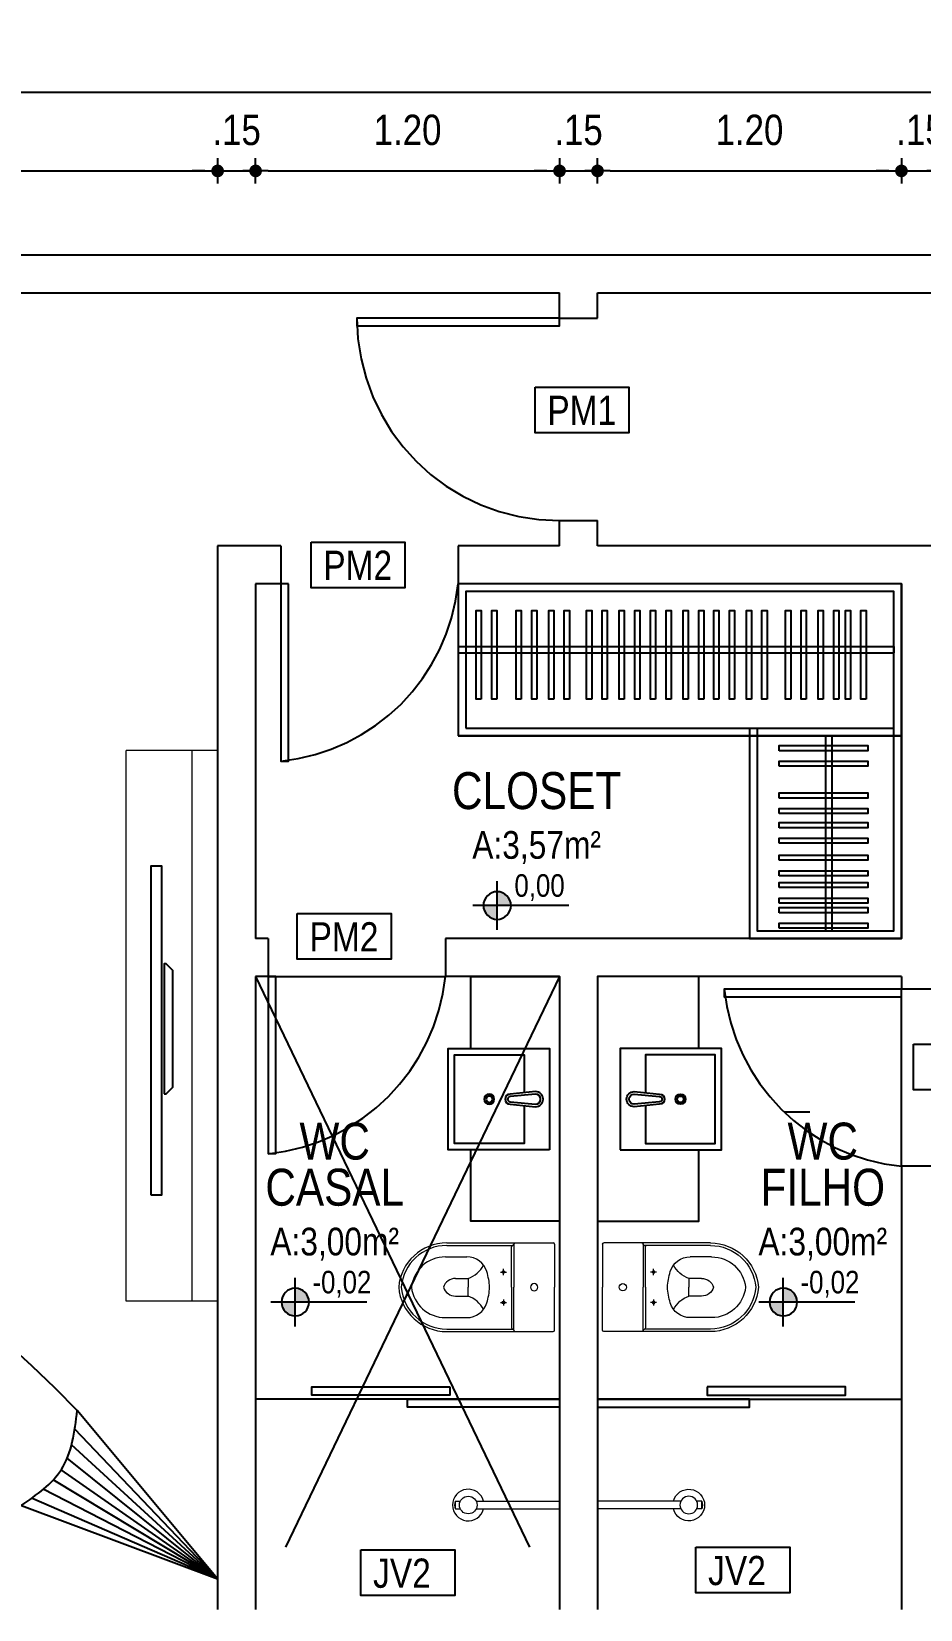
# Model space of a CAD drawing. Header units: millimetres. Extents: x 3955 to 10567, y -112 to 1797.
# Drawn here: x 5266.48 to 5269.99, y 1008 to 1014.23 of the extents above; entities that cross this region are included whole.
import ezdxf
from ezdxf.enums import TextEntityAlignment as Align

# ---------------------------------------------------------------- set-up
doc = ezdxf.new("R2010")
doc.units = ezdxf.units.MM
doc.header["$LTSCALE"] = 20
doc.linetypes.add('DIVIDE', pattern=[1.25, 0.5, -0.25, 0, -0.25, 0, -0.25])
doc.linetypes.add('HIDDEN2', pattern=[0.1875, 0.125, -0.0625])
for name, color, linetype in [('003', 3, 'Continuous'), ('AME_FRZ', 7, 'Continuous'), ('AR-MOB', 252, 'Continuous'), ('COTA', 7, 'Continuous'), ('DIVERSOS', 1, 'Continuous'), ('E-txt-g', 3, 'Continuous'), ('LAYER1', 2, 'Continuous'), ('LAYER7', 4, 'Continuous'), ('MOB', 251, 'Continuous'), ('PAREDE', 5, 'Continuous')]:
    doc.layers.add(name, color=color, linetype=linetype)
doc.layers.add('E-Lay-9', color=9, linetype='Continuous', lineweight=9)
doc.layers.add('E-Txt-W', color=7, linetype='Continuous', lineweight=20)
doc.styles.add('F2', font='ARIALN.TTF')
doc.styles.add('REG60', font='romans.shx', dxfattribs={"width": 0.8, "height": 0.15})
doc.styles.add('REG80', font='romans.shx', dxfattribs={"width": 0.8, "height": 0.2})
doc.dimstyles.new('ARQUITETURA', dxfattribs={"dimtxt": 0.11, "dimasz": 0.05, "dimexe": 0.1, "dimexo": 0, "dimgap": 0.1, "dimtad": 1, "dimzin": 5, "dimdsep": 46, "dimtxsty": 'F2', "dimblk": 'COTA', "dimcen": 0, "dimse1": 1, "dimse2": 1, "dimadec": 0, "dimazin": 0, "dimtfac": 2, "dimtix": 1, "dimtmove": 2, "dimatfit": 3, "dimldrblk": 'COTA', "dimfxl": 1, "dimtolj": 1, "dimtzin": 5, "dimarcsym": 0})

# ---------------------------------------------------------------- blocks, each defined once
blk = doc.blocks.new('COTA')
at = {"layer": 'COTA'}
for p, q in [((-1, 0), (1, 0)), ((0, 1), (0, -1))]:
    blk.add_line(p, q, dxfattribs=at)
at = {"layer": 'COTA', "const_width": 0.5}
blk.add_lwpolyline([(-0.25, 0, 1), (0.25, 0, 1)], format="xyb", close=True, dxfattribs=at)
blk = doc.blocks.new('*D253')
at = {"color": 0, "lineweight": -2}
blk.add_line((5264.2658, 1013.6789), (5267.1658, 1013.6789), dxfattribs=at)
at = {"color": 0, "lineweight": -2, "xscale": 0.05, "yscale": 0.05, "zscale": 0.05, "rotation": 180}
blk.add_blockref('COTA', (5264.2158, 1013.6789), dxfattribs=at)
at = {"color": 0, "lineweight": -2, "xscale": 0.05, "yscale": 0.05, "zscale": 0.05}
blk.add_blockref('COTA', (5267.2158, 1013.6789), dxfattribs=at)
at = {"color": 0, "insert": (5265.7158, 1013.8402), "char_height": 0.12, "attachment_point": 5, "style": 'F2'}
blk.add_mtext('\\A1;3.00', dxfattribs=at)
blk = doc.blocks.new('*D254')
at = {"color": 0, "lineweight": -2}
for p, q in [((5267.1658, 1013.6789), (5267.1158, 1013.6789)), ((5267.2158, 1013.6789), (5267.3658, 1013.6789)), ((5267.4158, 1013.6789), (5267.4658, 1013.6789))]:
    blk.add_line(p, q, dxfattribs=at)
at = {"color": 0, "lineweight": -2, "xscale": 0.05, "yscale": 0.05, "zscale": 0.05}
blk.add_blockref('COTA', (5267.2158, 1013.6789), dxfattribs=at)
at = {"color": 0, "lineweight": -2, "xscale": 0.05, "yscale": 0.05, "zscale": 0.05, "rotation": 180}
blk.add_blockref('COTA', (5267.3658, 1013.6789), dxfattribs=at)
at = {"color": 0, "insert": (5267.2908, 1013.8402), "char_height": 0.12, "attachment_point": 5, "style": 'F2'}
blk.add_mtext('\\A1;.15', dxfattribs=at)
blk = doc.blocks.new('*D255')
at = {"color": 0, "lineweight": -2}
blk.add_line((5267.4158, 1013.6789), (5268.5158, 1013.6789), dxfattribs=at)
at = {"color": 0, "lineweight": -2, "xscale": 0.05, "yscale": 0.05, "zscale": 0.05, "rotation": 180}
blk.add_blockref('COTA', (5267.3658, 1013.6789), dxfattribs=at)
at = {"color": 0, "lineweight": -2, "xscale": 0.05, "yscale": 0.05, "zscale": 0.05}
blk.add_blockref('COTA', (5268.5658, 1013.6789), dxfattribs=at)
at = {"color": 0, "insert": (5267.9658, 1013.8402), "char_height": 0.12, "attachment_point": 5, "style": 'F2'}
blk.add_mtext('\\A1;1.20', dxfattribs=at)
blk = doc.blocks.new('*D256')
at = {"color": 0, "lineweight": -2}
for p, q in [((5268.5158, 1013.6789), (5268.4658, 1013.6789)), ((5268.5658, 1013.6789), (5268.7158, 1013.6789)), ((5268.7658, 1013.6789), (5268.8158, 1013.6789))]:
    blk.add_line(p, q, dxfattribs=at)
at = {"color": 0, "lineweight": -2, "xscale": 0.05, "yscale": 0.05, "zscale": 0.05}
blk.add_blockref('COTA', (5268.5658, 1013.6789), dxfattribs=at)
at = {"color": 0, "lineweight": -2, "xscale": 0.05, "yscale": 0.05, "zscale": 0.05, "rotation": 180}
blk.add_blockref('COTA', (5268.7158, 1013.6789), dxfattribs=at)
at = {"color": 0, "insert": (5268.6408, 1013.8402), "char_height": 0.12, "attachment_point": 5, "style": 'F2'}
blk.add_mtext('\\A1;.15', dxfattribs=at)
blk = doc.blocks.new('*D257')
at = {"color": 0, "lineweight": -2}
blk.add_line((5268.7658, 1013.6789), (5269.8658, 1013.6789), dxfattribs=at)
at = {"color": 0, "lineweight": -2, "xscale": 0.05, "yscale": 0.05, "zscale": 0.05, "rotation": 180}
blk.add_blockref('COTA', (5268.7158, 1013.6789), dxfattribs=at)
at = {"color": 0, "lineweight": -2, "xscale": 0.05, "yscale": 0.05, "zscale": 0.05}
blk.add_blockref('COTA', (5269.9158, 1013.6789), dxfattribs=at)
at = {"color": 0, "insert": (5269.3158, 1013.8402), "char_height": 0.12, "attachment_point": 5, "style": 'F2'}
blk.add_mtext('\\A1;1.20', dxfattribs=at)
blk = doc.blocks.new('*D258')
at = {"color": 0, "lineweight": -2}
for p, q in [((5269.8658, 1013.6789), (5269.8158, 1013.6789)), ((5269.9158, 1013.6789), (5270.0658, 1013.6789)), ((5270.1158, 1013.6789), (5270.1658, 1013.6789))]:
    blk.add_line(p, q, dxfattribs=at)
at = {"color": 0, "lineweight": -2, "xscale": 0.05, "yscale": 0.05, "zscale": 0.05}
blk.add_blockref('COTA', (5269.9158, 1013.6789), dxfattribs=at)
at = {"color": 0, "lineweight": -2, "xscale": 0.05, "yscale": 0.05, "zscale": 0.05, "rotation": 180}
blk.add_blockref('COTA', (5270.0658, 1013.6789), dxfattribs=at)
at = {"color": 0, "insert": (5269.9908, 1013.8402), "char_height": 0.12, "attachment_point": 5, "style": 'F2'}
blk.add_mtext('\\A1;.15', dxfattribs=at)
blk = doc.blocks.new('*D266')
at = {"color": 0, "lineweight": -2}
blk.add_line((5261.1158, 1013.9893), (5286.0158, 1013.9893), dxfattribs=at)
at = {"color": 0, "lineweight": -2, "xscale": 0.05, "yscale": 0.05, "zscale": 0.05, "rotation": 180}
blk.add_blockref('COTA', (5261.0658, 1013.9893), dxfattribs=at)
at = {"color": 0, "lineweight": -2, "xscale": 0.05, "yscale": 0.05, "zscale": 0.05}
blk.add_blockref('COTA', (5286.0658, 1013.9893), dxfattribs=at)
at = {"color": 0, "insert": (5273.5658, 1014.1506), "char_height": 0.12, "attachment_point": 5, "style": 'F2'}
blk.add_mtext('\\A1;25.00', dxfattribs=at)
blk = doc.blocks.new('*D270')
at = {"color": 0, "lineweight": -2}
blk.add_line((5264.2658, 1005.9929), (5267.1658, 1005.9929), dxfattribs=at)
at = {"color": 0, "lineweight": -2, "xscale": 0.05, "yscale": 0.05, "zscale": 0.05, "rotation": 180}
blk.add_blockref('COTA', (5264.2158, 1005.9929), dxfattribs=at)
at = {"color": 0, "lineweight": -2, "xscale": 0.05, "yscale": 0.05, "zscale": 0.05}
blk.add_blockref('COTA', (5267.2158, 1005.9929), dxfattribs=at)
at = {"color": 0, "insert": (5265.7158, 1006.1491), "char_height": 0.11, "attachment_point": 5, "style": 'F2'}
blk.add_mtext('\\A1;3.00', dxfattribs=at)
blk = doc.blocks.new('*D274')
at = {"color": 0, "lineweight": -2}
blk.add_line((5268.7658, 1005.9929), (5269.8658, 1005.9929), dxfattribs=at)
at = {"color": 0, "lineweight": -2, "xscale": 0.05, "yscale": 0.05, "zscale": 0.05, "rotation": 180}
blk.add_blockref('COTA', (5268.7158, 1005.9929), dxfattribs=at)
at = {"color": 0, "lineweight": -2, "xscale": 0.05, "yscale": 0.05, "zscale": 0.05}
blk.add_blockref('COTA', (5269.9158, 1005.9929), dxfattribs=at)
at = {"color": 0, "insert": (5269.3158, 1006.1491), "char_height": 0.11, "attachment_point": 5, "style": 'F2'}
blk.add_mtext('\\A1;1.20', dxfattribs=at)
blk = doc.blocks.new('*D284')
at = {"color": 0, "lineweight": -2}
for p, q in [((5272.3611, 1008.0477), (5272.3611, 1008.0977)), ((5272.3611, 1007.9977), (5272.3611, 1007.8477)), ((5272.3611, 1007.7977), (5272.3611, 1007.7477))]:
    blk.add_line(p, q, dxfattribs=at)
at = {"color": 0, "lineweight": -2, "xscale": 0.05, "yscale": 0.05, "zscale": 0.05}
for p, rotation in [((5272.3611, 1007.9977), 270), ((5272.3611, 1007.8477), 90)]:
    blk.add_blockref('COTA', p, dxfattribs=dict(at, rotation=rotation))
at = {"color": 0, "insert": (5272.1999, 1007.9227), "char_height": 0.12, "attachment_point": 5, "rotation": 90, "style": 'F2'}
blk.add_mtext('\\A1;.15', dxfattribs=at)
blk = doc.blocks.new('REDE-flat-1')
at = {"color": 8, "linetype": 'HIDDEN2'}
for p, q in [((-0.0001, 0), (-0.7053, 0.0617)), ((-0.0001, 0), (-0.6878, 0.0141)), ((-0.0001, 0), (-0.6736, -0.0312)), ((-0.0001, 0), (-0.6631, -0.0753)), ((-0.0001, 0), (-0.6566, -0.1194)), ((-0.0001, 0), (-0.6532, -0.1645)), ((-0.0001, 0), (-0.6521, -0.2114)), ((-3.1043, -0.3468), (-2.4195, -0.081)), ((-3.1043, -0.3468), (-2.4421, -0.1395)), ((-3.1043, -0.3468), (-2.4584, -0.1911)), ((-3.1043, -0.3468), (-2.4674, -0.2376)), ((-3.1043, -0.3468), (-2.4686, -0.2811)), ((-3.1043, -0.3468), (-2.4617, -0.3236)), ((-3.1043, -0.3468), (-2.4477, -0.367)), ((-3.1043, -0.3468), (-2.4279, -0.413))]:
    blk.add_line(p, q, dxfattribs=at)
blk.add_lwpolyline([(-2.41, -0.4503), (-3.1043, -0.3468), (-2.4195, -0.081)], dxfattribs=at)
for centre, radius, start, end in [((-1.0734, -4.5387), 4.6565, 85.673, 106.8028), ((-2.0192, 4.1473), 4.6142, 265.142, 287.2335)]:
    blk.add_arc(centre, radius, start, end, dxfattribs=at)
blk.add_open_spline([(-0.6522, -0.2597), (-0.6518, -0.1998), (-0.6511, -0.0744), (-0.6974, 0.0422), (-0.7215, 0.1031), (-0.7217, 0.1035), (-0.7219, 0.104), (-0.7221, 0.1045)], degree=3, knots=[0, 0, 0, 0, 0.1780514, 0.3725016, 0.3725016, 0.3725016, 0.3740121, 0.3740121, 0.3740121, 0.3740121], dxfattribs=at)
for points in [[(-0.7215, 0.1031), (-0.7217, 0.1035), (-0.7219, 0.104), (-0.7221, 0.1045)], [(-0.7221, 0.1045), (-0.4814, 0.0697), (-0.2407, 0.0348), (0, 0)], [(0, 0), (-0.2174, -0.0866), (-0.4348, -0.1731), (-0.6522, -0.2597)]]:
    blk.add_open_spline(points, degree=3, dxfattribs=at)
blk.add_spline([(-2.41, -0.4503), (-2.4687, -0.28), (-2.4195, -0.081)], degree=3, dxfattribs=at)
blk = doc.blocks.new('TXT-AMB75')
at = {"layer": 'E-txt-g', "style": 'REG80', "width": 0.8, "flags": 8}
blk.add_attdef('TXT', text='', height=0.2, dxfattribs=at).set_placement((0.0055, 0.2964), align=Align.CENTER)
at = {"layer": 'E-Txt-W', "style": 'REG60', "width": 0.8, "flags": 8}
blk.add_attdef('TXT', text='', height=0.15, dxfattribs=at).set_placement((0.0055, 0.0271), align=Align.CENTER)
blk = doc.blocks.new('NIVEL')
at = {"layer": 'DIVERSOS'}
h = blk.add_hatch(color=7, dxfattribs=at)
h.paths.add_polyline_path([(0, 0.137, 0.414214), (-0.137, 0), (0, 0)])
h.paths.add_polyline_path([(0, 0), (0, -0.137, 0.414214), (0.137, 0)])
at = {"layer": 'DIVERSOS', "color": 7}
for p, q in [((0, 0.242), (0, -0.242)), ((0.709, 0), (-0.242, 0))]:
    blk.add_line(p, q, dxfattribs=at)
blk.add_circle((0, 0), 0.137, dxfattribs=at)
blk = doc.blocks.new('vaso-s')
at = {"color": 8}
for start, end in [(0, 180), (180, 0)]:
    blk.add_arc((0.08, 0), 0.0143, start, end, dxfattribs=at)
at = {"layer": 'E-Lay-9', "color": 8}
for p, q in [((0, 0.17), (0, 0)), ((0.4256, 0.175), (0.005, 0.175)), ((0.16, 0.17), (0.16, 0.17)), ((0.16, 0.17), (0.16, 0)), ((0.4256, 0.165), (0.165, 0.165)), ((0.17, 0), (0.17, 0.16)), ((0.2013, 0.0479), (0.2013, 0.0722)), ((0.4306, 0.12), (0.3459, 0.12)), ((0.2134, 0.06), (0.1891, 0.06)), ((0.3406, 0.035), (0.3406, 0)), ((0.3906, 0.035), (0.3406, 0.035)), ((0, -0.17), (0, 0)), ((0.16, -0.17), (0.16, 0)), ((0.17, 0), (0.17, -0.1601)), ((0.2134, -0.06), (0.1891, -0.06)), ((0.2013, -0.0479), (0.2013, -0.0722)), ((0.3406, -0.035), (0.3406, 0)), ((0.3906, -0.035), (0.3406, -0.035)), ((0.4306, -0.12), (0.3459, -0.12)), ((0.4256, -0.175), (0.005, -0.175)), ((0.16, -0.17), (0.16, -0.17)), ((0.4256, -0.165), (0.165, -0.165))]:
    blk.add_line(p, q, dxfattribs=at)
for centre in [(0.2013, 0.06), (0.2013, -0.06)]:
    blk.add_circle(centre, 0.005, dxfattribs=at)
for centre, radius, start, end in [((0.005, 0.17), 0.005, 90, 180), ((0.155, 0.17), 0.005, 0, 90), ((0.165, 0.17), 0.00495, 180, 270), ((0.165, 0.16), 0.00495, 0, 90), ((0.4256, -0.015), 0.19, 4.52806, 90), ((0.4256, -0.015), 0.18, 4.78019, 90), ((0.3459, 0.0375), 0.0825, 90, 163.03545), ((0.3754, 0.1358), 0.1066, 206.93947, 250.96472), ((0.4306, -0.015), 0.135, 6.37937, 90), ((0.518, -0.015), 0.2624, 163.03545, 176.7233), ((0.3906, -0.015), 0.05, 17.4576, 90), ((0.518, 0.015), 0.2624, 183.2767, 196.96455), ((0.3459, -0.0375), 0.0825, 196.96455, 270), ((0.3754, -0.1358), 0.1066, 109.03528, 153.06053), ((0.3906, 0.015), 0.05, 270, 342.5424), ((0.4256, 0.015), 0.19, 270, 355.47194), ((0.4256, 0.015), 0.18, 270, 355.21981), ((0.4306, 0.015), 0.135, 270, 353.62063), ((0.005, -0.17), 0.005, 180, 270), ((0.155, -0.17), 0.005, 270, 0), ((0.165, -0.17), 0.00495, 90, 180), ((0.165, -0.1601), 0.00495, 270, 0)]:
    blk.add_arc(centre, radius, start, end, dxfattribs=at)
blk = doc.blocks.new('Chuveiro')
at = {"layer": 'E-Lay-9', "color": 8}
for p, q in [((-0.0311, 0.0156), (-0.3604, 0.0156)), ((0.0509, 0.0156), (0.0311, 0.0156)), ((0.0509, 0.0156), (0.0509, -0.0156)), ((-0.0311, -0.0156), (-0.3604, -0.0156)), ((0.0509, -0.0156), (0.0311, -0.0156))]:
    blk.add_line(p, q, dxfattribs=at)
blk.add_circle((0, 0), 0.0348, dxfattribs=at)
for centre, radius, start, end in [((0, 0), 0.0624, 194.4775, 165.5225), ((0.0093, 0), 0.0444, 339.42663, 20.57337)]:
    blk.add_arc(centre, radius, start, end, dxfattribs=at)
blk = doc.blocks.new('CUBA QUADRADA-flat-4-flat-1')
at = {"layer": 'MOB'}
blk.add_lwpolyline([(0, -0.2), (0.4, -0.2), (0.4, 0.2), (0, 0.2)], close=True, dxfattribs=at)
blk.add_lwpolyline([(0.1, -0.0255), (0.1, -0.175), (0.375, -0.175), (0.375, 0.175), (0.1, 0.175), (0.1, 0.0255)], dxfattribs=at)
for points in [[(0.155, -0.02), (0.055, -0.03, -1), (0.055, 0.03), (0.155, 0.02, -1)], [(0.155, -0.01), (0.055, -0.02, -1), (0.055, 0.02), (0.155, 0.01, -1)]]:
    blk.add_lwpolyline(points, format="xyb", close=True, dxfattribs=at)
for radius in [0.02, 0.0125]:
    blk.add_circle((0.2375, 0), radius, dxfattribs=at)

msp = doc.modelspace()

# ---------------------------------------------------------------- linework, layer by layer
at = {"color": 8, "linetype": 'HIDDEN2'}
for p, q in [((5267.3658, 1010.4977), (5268.5658, 1007.9977)), ((5268.5658, 1010.4977), (5267.3658, 1007.9977))]:
    msp.add_line(p, q, dxfattribs=at)
at = {"color": 8}
for p, q in [((5267.4158, 1010.4977), (5268.1158, 1010.4977)), ((5269.9158, 1009.7477), (5269.9158, 1010.4177)), ((5268.5658, 1008.8277), (5267.3658, 1008.8277)), ((5268.7158, 1008.8277), (5269.9158, 1008.8277))]:
    msp.add_line(p, q, dxfattribs=at)
at = {"color": 2, "linetype": 'DIVIDE'}
msp.add_line((5289.6537, 1009.9615), (5259.1646, 1009.9615), dxfattribs=at)
at = {"color": 7}
for points in [[(5268.5658, 1013.0977), (5267.7658, 1013.0977), (5267.7658, 1013.0677), (5268.5658, 1013.0677)], [(5267.4958, 1012.0477), (5267.4658, 1012.0477), (5267.4658, 1011.3477), (5267.4958, 1011.3477)], [(5267.4458, 1010.4977), (5267.4158, 1010.4977), (5267.4158, 1009.7977), (5267.4458, 1009.7977)], [(5269.9158, 1010.4177), (5269.9158, 1010.4477), (5269.2158, 1010.4477), (5269.2158, 1010.4177)], [(5268.1325, 1008.8768), (5268.1325, 1008.8444), (5267.5872, 1008.8444), (5267.5872, 1008.8768)], [(5269.149, 1008.8768), (5269.149, 1008.8444), (5269.6943, 1008.8444), (5269.6943, 1008.8768)], [(5268.5658, 1008.8277), (5268.5658, 1008.797), (5267.9658, 1008.797), (5267.9658, 1008.8277)], [(5268.7158, 1008.8277), (5268.7158, 1008.797), (5269.3158, 1008.797), (5269.3158, 1008.8277)]]:
    msp.add_lwpolyline(points, close=True, dxfattribs=at)
at = {"color": 6}
for points in [[(5268.4691, 1012.8249), (5268.8398, 1012.8249), (5268.8398, 1012.6447), (5268.4691, 1012.6447)], [(5267.5845, 1012.213), (5267.9552, 1012.213), (5267.9552, 1012.0327), (5267.5845, 1012.0327)], [(5267.5304, 1010.7457), (5267.9011, 1010.7457), (5267.9011, 1010.5654), (5267.5304, 1010.5654)], [(5269.9632, 1010.2295), (5270.3339, 1010.2295), (5270.3339, 1010.0492), (5269.9632, 1010.0492)], [(5267.7811, 1008.2326), (5268.1519, 1008.2326), (5268.1519, 1008.0524), (5267.7811, 1008.0524)], [(5269.104, 1008.2431), (5269.4747, 1008.2431), (5269.4747, 1008.0628), (5269.104, 1008.0628)]]:
    msp.add_lwpolyline(points, close=True, dxfattribs=at)
at = {"color": 8}
for points in [[(5268.1658, 1011.4477), (5269.9158, 1011.4477), (5269.9158, 1012.0477), (5268.1658, 1012.0477)], [(5268.1958, 1011.4777), (5269.8858, 1011.4777), (5269.8858, 1012.0177), (5268.1958, 1012.0177)]]:
    msp.add_lwpolyline(points, close=True, dxfattribs=at)
for points in [[(5269.3158, 1011.4777), (5269.3158, 1010.6477), (5269.9158, 1010.6477), (5269.9158, 1012.0477), (5269.3158, 1012.0477), (5269.2895, 1012.0477)], [(5269.3458, 1011.4777), (5269.3458, 1010.6777), (5269.8858, 1010.6777), (5269.8858, 1012.0177), (5269.3458, 1012.0177)], [(5269.8858, 1011.8003), (5269.8858, 1011.7753)], [(5268.2158, 1010.2129), (5268.2158, 1010.4977), (5268.5658, 1010.4977), (5268.5658, 1009.5305), (5268.2158, 1009.5305), (5268.2158, 1009.8129)], [(5269.1158, 1010.2129), (5269.1158, 1010.4977), (5268.7158, 1010.4977), (5268.7158, 1009.5305), (5269.1158, 1009.5305), (5269.1158, 1009.8129)]]:
    msp.add_lwpolyline(points, dxfattribs=at)
at = {"color": 8, "linetype": 'HIDDEN2'}
for centre, radius, start, end in [((5268.5658, 1013.0977), 0.8, 180, 270), ((5267.385, 1012.1284), 0.7849, 275.90618, 354.09382), ((5267.335, 1010.5784), 0.7849, 275.90618, 354.09382), ((5269.9965, 1010.5284), 0.7849, 185.90618, 264.09382)]:
    msp.add_arc(centre, radius, start, end, dxfattribs=at)
at = {"layer": '003', "color": 8, "ltscale": 0.5}
for p, q in [((5268.1658, 1011.8003), (5269.8858, 1011.8003)), ((5268.1658, 1011.7753), (5269.8858, 1011.7753)), ((5269.6158, 1011.4477), (5269.6158, 1010.6777)), ((5269.6408, 1011.4477), (5269.6408, 1010.6777))]:
    msp.add_line(p, q, dxfattribs=at)
for points in [[(5268.2569, 1011.5931), (5268.2369, 1011.5931), (5268.2369, 1011.9431), (5268.2569, 1011.9431)], [(5268.3184, 1011.5931), (5268.2984, 1011.5931), (5268.2984, 1011.9431), (5268.3184, 1011.9431)], [(5268.4144, 1011.5931), (5268.3944, 1011.5931), (5268.3944, 1011.9431), (5268.4144, 1011.9431)], [(5268.476, 1011.5931), (5268.456, 1011.5931), (5268.456, 1011.9431), (5268.476, 1011.9431)], [(5268.543, 1011.5931), (5268.523, 1011.5931), (5268.523, 1011.9431), (5268.543, 1011.9431)], [(5268.6046, 1011.5931), (5268.5846, 1011.5931), (5268.5846, 1011.9431), (5268.6046, 1011.9431)], [(5268.6927, 1011.5931), (5268.6727, 1011.5931), (5268.6727, 1011.9431), (5268.6927, 1011.9431)], [(5268.7543, 1011.5931), (5268.7343, 1011.5931), (5268.7343, 1011.9431), (5268.7543, 1011.9431)], [(5268.8213, 1011.5931), (5268.8013, 1011.5931), (5268.8013, 1011.9431), (5268.8213, 1011.9431)], [(5268.8829, 1011.5931), (5268.8629, 1011.5931), (5268.8629, 1011.9431), (5268.8829, 1011.9431)], [(5268.9451, 1011.5931), (5268.9251, 1011.5931), (5268.9251, 1011.9431), (5268.9451, 1011.9431)], [(5269.0066, 1011.5931), (5268.9866, 1011.5931), (5268.9866, 1011.9431), (5269.0066, 1011.9431)], [(5269.0737, 1011.5931), (5269.0537, 1011.5931), (5269.0537, 1011.9431), (5269.0737, 1011.9431)], [(5269.1352, 1011.5931), (5269.1152, 1011.5931), (5269.1152, 1011.9431), (5269.1352, 1011.9431)], [(5269.1948, 1011.5931), (5269.1748, 1011.5931), (5269.1748, 1011.9431), (5269.1948, 1011.9431)], [(5269.2564, 1011.5931), (5269.2364, 1011.5931), (5269.2364, 1011.9431), (5269.2564, 1011.9431)], [(5269.3234, 1011.5931), (5269.3034, 1011.5931), (5269.3034, 1011.9431), (5269.3234, 1011.9431)], [(5269.385, 1011.5931), (5269.365, 1011.5931), (5269.365, 1011.9431), (5269.385, 1011.9431)], [(5269.4784, 1011.5931), (5269.4584, 1011.5931), (5269.4584, 1011.9431), (5269.4784, 1011.9431)], [(5269.5399, 1011.5931), (5269.5199, 1011.5931), (5269.5199, 1011.9431), (5269.5399, 1011.9431)], [(5269.607, 1011.5931), (5269.587, 1011.5931), (5269.587, 1011.9431), (5269.607, 1011.9431)], [(5269.6685, 1011.5931), (5269.6485, 1011.5931), (5269.6485, 1011.9431), (5269.6685, 1011.9431)], [(5269.7145, 1011.5931), (5269.6945, 1011.5931), (5269.6945, 1011.9431), (5269.7145, 1011.9431)], [(5269.776, 1011.5931), (5269.756, 1011.5931), (5269.756, 1011.9431), (5269.776, 1011.9431)], [(5269.4335, 1011.3892), (5269.4335, 1011.4092), (5269.7835, 1011.4092), (5269.7835, 1011.3892)], [(5269.4335, 1011.3276), (5269.4335, 1011.3476), (5269.7835, 1011.3476), (5269.7835, 1011.3276)], [(5269.4335, 1011.2022), (5269.4335, 1011.2222), (5269.7835, 1011.2222), (5269.7835, 1011.2022)], [(5269.4335, 1011.1406), (5269.4335, 1011.1606), (5269.7835, 1011.1606), (5269.7835, 1011.1406)], [(5269.4335, 1011.0851), (5269.4335, 1011.1051), (5269.7835, 1011.1051), (5269.7835, 1011.0851)], [(5269.4335, 1011.0235), (5269.4335, 1011.0435), (5269.7835, 1011.0435), (5269.7835, 1011.0235)], [(5269.4335, 1010.9564), (5269.4335, 1010.9764), (5269.7835, 1010.9764), (5269.7835, 1010.9564)], [(5269.4335, 1010.8949), (5269.4335, 1010.9149), (5269.7835, 1010.9149), (5269.7835, 1010.8949)], [(5269.4335, 1010.8489), (5269.4335, 1010.8689), (5269.7835, 1010.8689), (5269.7835, 1010.8489)], [(5269.4335, 1010.7874), (5269.4335, 1010.8074), (5269.7835, 1010.8074), (5269.7835, 1010.7874)], [(5269.4335, 1010.7494), (5269.4335, 1010.7694), (5269.7835, 1010.7694), (5269.7835, 1010.7494)], [(5269.4335, 1010.6878), (5269.4335, 1010.7078), (5269.7835, 1010.7078), (5269.7835, 1010.6878)]]:
    msp.add_lwpolyline(points, close=True, dxfattribs=at)
at = {"layer": 'AME_FRZ', "color": 8, "linetype": 'Continuous'}
for p in [(5268.1658, 1012.0477), (5269.9158, 1011.4477)]:
    msp.add_line(p, (5268.1658, 1011.4477), dxfattribs=at)
at = {"layer": 'AR-MOB'}
for points in [[(5266.9522, 1009.635), (5266.9949, 1009.635), (5266.9949, 1010.933), (5266.9522, 1010.933)], [(5267.0047, 1010.0341), (5267.0132, 1010.0341), (5267.0389, 1010.0598), (5267.0389, 1010.5215), (5267.0132, 1010.5471), (5267.0047, 1010.5471)]]:
    msp.add_lwpolyline(points, close=True, dxfattribs=at)
at = {"layer": 'E-Lay-9', "color": 8}
for p, q in [((5266.8544, 1009.2148), (5266.8544, 1011.3905)), ((5267.2158, 1011.3905), (5266.8544, 1011.3905)), ((5267.1158, 1009.2148), (5267.1158, 1011.3905)), ((5267.2158, 1009.2148), (5266.8544, 1009.2148))]:
    msp.add_line(p, q, dxfattribs=at)
at = {"layer": 'PAREDE', "color": 5, "linetype": 'Continuous'}
for p, q in [((5261.0658, 1013.3477), (5286.0658, 1013.3477)), ((5264.2158, 1013.1977), (5268.5658, 1013.1977)), ((5264.2158, 1013.1977), (5268.5658, 1013.1977)), ((5268.5658, 1013.0977), (5268.5658, 1013.1977)), ((5268.7158, 1013.1977), (5278.8158, 1013.1977)), ((5268.7158, 1013.1977), (5278.8158, 1013.1977)), ((5268.7158, 1013.0977), (5268.7158, 1013.1977)), ((5268.5658, 1013.0977), (5268.7158, 1013.0977)), ((5268.5658, 1013.0977), (5268.7158, 1013.0977)), ((5268.5658, 1012.1977), (5268.5658, 1012.2977)), ((5268.5658, 1012.2977), (5268.7158, 1012.2977)), ((5268.7158, 1012.1977), (5268.7158, 1012.2977)), ((5267.3658, 1012.1977), (5267.2158, 1012.1977)), ((5267.2158, 1012.1977), (5267.2158, 1007.9977)), ((5267.4658, 1012.1977), (5267.3658, 1012.1977)), ((5267.4658, 1012.1977), (5267.4658, 1012.0477)), ((5267.4658, 1012.1977), (5267.4658, 1012.0477)), ((5267.4658, 1012.1977), (5267.4658, 1012.0477)), ((5268.5658, 1012.1977), (5268.1658, 1012.1977)), ((5268.1658, 1012.1977), (5268.1658, 1012.0477)), ((5268.1658, 1012.1977), (5268.1658, 1012.0477)), ((5268.1658, 1012.1977), (5268.1658, 1012.0477)), ((5272.7158, 1012.1977), (5268.7158, 1012.1977)), ((5272.7158, 1012.1977), (5268.7158, 1012.1977)), ((5272.7158, 1012.1977), (5268.7158, 1012.1977)), ((5272.7158, 1012.1977), (5268.7158, 1012.1977)), ((5269.9158, 1012.1977), (5268.7158, 1012.1977)), ((5270.1658, 1012.1977), (5269.9158, 1012.1977)), ((5270.1658, 1012.1977), (5269.9158, 1012.1977)), ((5270.1658, 1012.1977), (5269.9158, 1012.1977)), ((5270.1658, 1012.1977), (5269.9158, 1012.1977)), ((5267.3658, 1012.0477), (5267.3658, 1010.6477)), ((5267.4658, 1012.0477), (5267.3658, 1012.0477)), ((5269.9158, 1012.0477), (5268.1658, 1012.0477)), ((5269.9158, 1012.0477), (5269.9158, 1011.9198)), ((5269.9158, 1012.0477), (5269.9158, 1010.6477)), ((5267.4158, 1010.6477), (5267.3658, 1010.6477)), ((5267.4158, 1010.6477), (5267.4158, 1010.4977)), ((5267.4158, 1010.6477), (5267.4158, 1010.4977)), ((5267.4158, 1010.6477), (5267.4158, 1010.4977)), ((5268.5658, 1010.6477), (5268.1158, 1010.6477)), ((5268.1158, 1010.6477), (5268.1158, 1010.4977)), ((5268.1158, 1010.6477), (5268.1158, 1010.4977)), ((5269.9158, 1010.6477), (5268.5658, 1010.6477)), ((5267.3658, 1010.4977), (5267.3658, 1007.9977)), ((5267.4158, 1010.4977), (5267.3658, 1010.4977)), ((5267.3658, 1010.4977), (5267.3658, 1009.3477)), ((5268.5658, 1010.4977), (5268.1158, 1010.4977)), ((5268.5658, 1010.4977), (5268.5658, 1007.9977)), ((5268.5658, 1010.4977), (5268.5658, 1007.9977)), ((5268.7158, 1010.4977), (5268.7158, 1007.9977)), ((5269.9158, 1010.4977), (5268.7158, 1010.4977)), ((5268.7158, 1010.4977), (5268.7158, 1009.3477)), ((5269.9158, 1010.4977), (5269.9158, 1010.4477)), ((5270.0658, 1010.4477), (5269.9158, 1010.4477)), ((5269.9158, 1009.7477), (5269.9158, 1007.9977)), ((5270.0658, 1009.7477), (5269.9158, 1009.7477))]:
    msp.add_line(p, q, dxfattribs=at)
at = {"layer": 'PAREDE', "linetype": 'Continuous'}
for p, q in [((5261.2158, 1013.3477), (5285.9158, 1013.3477)), ((5267.3658, 1010.4977), (5267.3658, 1010.1477))]:
    msp.add_line(p, q, dxfattribs=at)
at = {"layer": 'PAREDE', "color": 8, "linetype": 'Continuous'}
for p, q in [((5269.8858, 1011.8003), (5269.8858, 1011.7753)), ((5269.3158, 1011.4777), (5269.3158, 1010.6477))]:
    msp.add_line(p, q, dxfattribs=at)

# ---------------------------------------------------------------- block references
ref = msp.add_blockref('TXT-AMB75', (5268.4714, 1010.9425), dxfattribs=dict(xscale=0.7290000000000001, yscale=0.7290000000000001, zscale=0.7290000000000001))
ref.add_attrib('TXT', 'CLOSET', dxfattribs={"layer": 'E-txt-g', "color": 2, "height": 0.1458, "style": 'F2'}).set_placement((5268.4753, 1011.1586), align=Align.CENTER)
ref.add_attrib('TXT', 'A:3,57m²', dxfattribs={"layer": 'E-Txt-W', "height": 0.10935, "style": 'F2'}).set_placement((5268.4753, 1010.9623), align=Align.CENTER)
ref = msp.add_blockref('TXT-AMB75', (5267.674, 1009.5583), dxfattribs=dict(xscale=0.7290000000000001, yscale=0.7290000000000001, zscale=0.7290000000000001))
ref.add_attrib('TXT', 'WC', dxfattribs={"layer": 'E-txt-g', "color": 2, "height": 0.1458, "style": 'F2'}).set_placement((5267.678, 1009.7744), align=Align.CENTER)
ref = msp.add_blockref('TXT-AMB75', (5269.6011, 1009.5583), dxfattribs=dict(xscale=0.7290000000000001, yscale=0.7290000000000001, zscale=0.7290000000000001))
ref.add_attrib('TXT', 'WC', dxfattribs={"layer": 'E-txt-g', "color": 2, "height": 0.1458, "style": 'F2'}).set_placement((5269.6051, 1009.7744), align=Align.CENTER)
ref = msp.add_blockref('TXT-AMB75', (5267.674, 1009.3762), dxfattribs=dict(xscale=0.7290000000000001, yscale=0.7290000000000001, zscale=0.7290000000000001))
ref.add_attrib('TXT', 'CASAL', dxfattribs={"layer": 'E-txt-g', "color": 2, "height": 0.1458, "style": 'F2'}).set_placement((5267.678, 1009.5923), align=Align.CENTER)
ref.add_attrib('TXT', 'A:3,00m²', dxfattribs={"layer": 'E-Txt-W', "height": 0.10935, "style": 'F2'}).set_placement((5267.678, 1009.3959), align=Align.CENTER)
ref = msp.add_blockref('TXT-AMB75', (5269.6011, 1009.3762), dxfattribs=dict(xscale=0.7290000000000001, yscale=0.7290000000000001, zscale=0.7290000000000001))
ref.add_attrib('TXT', 'FILHO', dxfattribs={"layer": 'E-txt-g', "color": 2, "height": 0.1458, "style": 'F2'}).set_placement((5269.6051, 1009.5923), align=Align.CENTER)
ref.add_attrib('TXT', 'A:3,00m²', dxfattribs={"layer": 'E-Txt-W', "height": 0.10935, "style": 'F2'}).set_placement((5269.6051, 1009.3959), align=Align.CENTER)
at = {"layer": 'AR-MOB', "xscale": -1.178118083095771, "yscale": 1.178118083095771, "zscale": 1.178118083095771, "rotation": 331.0081730759467}
msp.add_blockref('REDE-flat-1', (5264.2148, 1010.2485), dxfattribs=at)
at = {"layer": 'AR-MOB', "xscale": -1}
msp.add_blockref('CUBA QUADRADA-flat-4-flat-1', (5268.5258, 1010.0129), dxfattribs=at)
at = {"layer": 'AR-MOB'}
msp.add_blockref('CUBA QUADRADA-flat-4-flat-1', (5268.8058, 1010.0129), dxfattribs=at)
at = {"layer": 'E-Lay-9', "color": 7, "rotation": 180}
for name, p in [('vaso-s', (5268.5458, 1009.2701)), ('Chuveiro', (5268.2053, 1008.41))]:
    msp.add_blockref(name, p, dxfattribs=at)
at = {"layer": 'E-Lay-9', "color": 7, "xscale": -1, "rotation": 180}
for name, p in [('vaso-s', (5268.7358, 1009.2701)), ('Chuveiro', (5269.0762, 1008.41))]:
    msp.add_blockref(name, p, dxfattribs=at)
at = {"layer": 'LAYER7', "color": 7, "linetype": 'Continuous', "xscale": -0.3985866620477118, "yscale": 0.3985866620477118, "zscale": 0.3985866620477118, "rotation": 180}
for p in [(5268.3196, 1010.7777), (5267.5222, 1009.2114), (5269.4493, 1009.2114)]:
    msp.add_blockref('NIVEL', p, dxfattribs=at)

# ---------------------------------------------------------------- texts
at = {"layer": 'LAYER1', "color": 6, "linetype": 'Continuous', "style": 'F2'}
for s, p in [('PM1', (5268.5177, 1012.7909)), ('PM2', (5267.6331, 1012.179)), ('PM2', (5267.579, 1010.7117)), ('JV2', (5267.8298, 1008.1986)), ('JV2', (5269.1526, 1008.2091))]:
    msp.add_text(s, height=0.11539, dxfattribs=at).set_placement(p, align=Align.TOP_LEFT)
at = {"layer": 'LAYER1', "color": 7, "linetype": 'Continuous', "style": 'F2'}
for s, p in [('0,00', (5268.3876, 1010.9013)), ('-0,02', (5267.5902, 1009.335)), ('-0,02', (5269.5173, 1009.335))]:
    msp.add_text(s, height=0.08906, dxfattribs=at).set_placement(p, align=Align.TOP_LEFT)

# ---------------------------------------------------------------- dimensions: what is measured, and where the dimension line sits
at = {"color": 4}
for base, p1, p2, override, picture, middle in [((5286.0658, 1013.9893), (5261.0658, 1013.3477), (5286.0658, 1013.3477), {"dimtxt": 0.12, "dimfxl": 0.1, "dimfxlon": 1}, '*D266', (5273.5658, 1014.1506)), ((5267.2158, 1013.6789), (5264.2158, 1013.1977), (5267.2158, 1012.1977), {"dimtxt": 0.12, "dimfxl": 0.1, "dimfxlon": 1}, '*D253', (5265.7158, 1013.8402)), ((5267.3658, 1013.6789), (5267.2158, 1012.1977), (5267.3658, 1012.1977), {"dimtxt": 0.12, "dimfxl": 0.1, "dimfxlon": 1}, '*D254', (5267.2908, 1013.8402)), ((5268.5658, 1013.6789), (5267.3658, 1012.1977), (5268.5658, 1013.1977), {"dimtxt": 0.12, "dimfxl": 0.1, "dimfxlon": 1}, '*D255', (5267.9658, 1013.8402)), ((5268.7158, 1013.6789), (5268.5658, 1013.1977), (5268.7158, 1013.1977), {"dimtxt": 0.12, "dimfxl": 0.1, "dimfxlon": 1}, '*D256', (5268.6408, 1013.8402)), ((5269.9158, 1013.6789), (5268.7158, 1013.1977), (5269.9158, 1012.0477), {"dimtxt": 0.12, "dimfxl": 0.1, "dimfxlon": 1}, '*D257', (5269.3158, 1013.8402)), ((5270.0658, 1013.6789), (5269.9158, 1012.0477), (5270.0658, 1012.0477), {"dimtxt": 0.12, "dimfxl": 0.1, "dimfxlon": 1}, '*D258', (5269.9908, 1013.8402)), ((5269.9158, 1005.9929), (5268.7158, 1007.8799), (5269.9158, 1010.3299), {"dimfxl": 0.06, "dimfxlon": 1}, '*D274', (5269.3158, 1006.1491)), ((5267.2158, 1005.9929), (5264.2158, 1009.7137), (5267.2158, 1007.8799), {"dimfxl": 0.06, "dimfxlon": 1}, '*D270', (5265.7158, 1006.1491))]:
    dim = msp.add_linear_dim(base=base, p1=p1, p2=p2, dimstyle='ARQUITETURA', override=override, dxfattribs=at)
    dim.commit()
    dim.dimension.update_dxf_attribs({"geometry": picture, "text_midpoint": middle})
dim = msp.add_linear_dim(base=(5272.3611, 1007.8477), p1=(5272.5658, 1007.9977), p2=(5264.9664, 1007.8477), angle=270, dimstyle='ARQUITETURA', override={"dimtxt": 0.12, "dimfxl": 0.1, "dimfxlon": 1}, dxfattribs=at)
dim.commit()
dim.dimension.update_dxf_attribs({"geometry": '*D284', "text_midpoint": (5272.1999, 1007.9227)})

doc.saveas('drawing.dxf')
